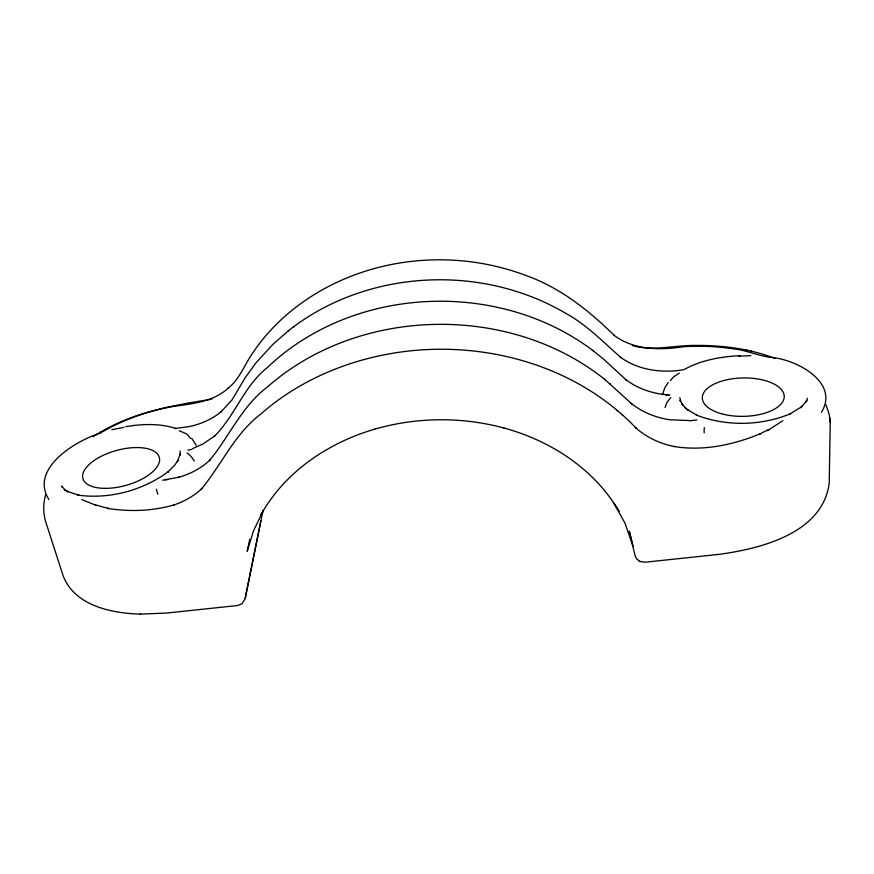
<?xml version="1.0" encoding="UTF-8"?>
<svg xmlns="http://www.w3.org/2000/svg" width="874" height="874" viewBox="0 0 874 874"><rect width="100%" height="100%" fill="white"/><g stroke="black" fill="none" stroke-linecap="round" stroke-linejoin="round"><path stroke-width="1.31" d="M704.291 427.583L704.193 429.396A8.674 1.311 -86.8 0 0 704.193 432.805M260.867 520.926L245.102 598.909L241.869 603.825L237.357 605.54L166.923 613.024L140.288 614.116M245.19 598.242L263.041 510.274M249.735 539.291L247.2 551.308L253.416 530.999L262.921 511.356L261.053 514.6C284.946 471.785 328.373 442.626 374.793 429.145L374.607 429.2C416.527 417.029 461.767 416.636 503.905 427.987L503.719 427.932C550.423 440.562 594.429 468.988 619.043 511.443L613.974 503.26L624.921 523.078L633.005 546.032L629.509 531.621M665.048 407.492L666.895 402.553L670.784 397.583M807.51 398.304L806.003 401.953L806.888 400.62L800.704 407.655L801.797 406.672L789.364 414.287L790.424 413.773C760.828 425.944 726.13 426.599 696.25 415.008L697.321 415.456L687.335 409.589L688.373 410.474L684.67 407.317L688.373 410.474M45.645 494.924C43.132 503.555 43.012 512.885 45.623 521.505L62.961 575.289C74.214 605.89 111.839 613.319 140.703 614.138M662.416 394.709L664.808 387.783L668.206 382.528M821.429 412.397C840.045 382.004 795.537 359.05 770.704 357.357C757.671 355.729 745.511 349.884 732.303 348.726C716.101 346.312 699.648 345.711 683.304 346.749C659.783 350.354 633.748 350.201 613.887 335.179L614.378 335.518C588.366 310.008 559.098 286.803 524.127 274.84C485.54 260.528 443.315 256.443 402.641 262.55C360.7 268.842 320.19 286.191 287.83 313.788C273.781 325.784 261.337 339.702 251.242 355.183C243.802 366.523 238.875 379.939 227.819 388.515L228.333 388.1C212.382 402.641 190.193 403.854 169.993 407.011C145.445 411.905 121.464 420.405 99.942 433.286L100.444 433.078C75.896 440.518 29.355 468.639 48.857 499.436M670.282 380.616L673.679 376.792L679.382 373.089M288.573 330.645L273.18 344.061L255.995 362.819L245.201 377.677L232.003 399.953L221.067 411.818L221.614 411.37C211.748 419.596 199.578 424.808 186.96 426.949L175.226 428.402L176.209 428.631C162.52 423.966 147.739 423.879 133.514 425.529M293.413 326.931C344.006 289.119 409.786 273.944 472.113 281.778C504.779 285.896 536.734 296.308 565.161 313.001C586.301 324.462 603.049 341.821 620.846 357.542L620.343 357.16C638.686 370.478 662.711 373.395 683.927 369.626C701.09 360.099 720.93 356.581 740.344 355.674M767.459 430.707L782.886 420.667M288.103 331.017L293.872 326.581M92.906 436.738L96.653 434.422M100.117 432.379C133.361 412.419 171.916 405.46 209.607 399.56L212.437 398.631M95.932 434.848L100.783 431.985M768.333 429.604L759.353 434.225L760.391 433.723C733.286 444.921 702.86 451.421 673.614 446.417L674.171 446.527C659.925 443.631 646.279 437.273 635.42 427.528L636.054 428.085C572.295 361.235 472.419 336.982 383.26 355.008C338.522 363.977 295.51 383.555 261.118 413.784C234.494 433.832 221.81 464.662 201.162 489.298L201.818 488.675C193.82 496.082 184.152 501.534 173.85 505.008L174.505 504.79C152.928 511.104 129.713 511.978 107.557 508.351L108.78 508.559L95.769 505.008M192.837 448.504L202.844 444.036L214.807 435.929L214.239 436.432C235.106 415.948 243.977 385.805 267.619 367.288C295.051 341.111 329.203 322.408 365.529 311.832C441.993 289.534 529.436 302.36 593.38 350.889M187.899 450.176L192.138 449.269M111.828 429.691L123.879 427.353M689.455 420.853L696.884 419.87M665.857 395.081L669.899 395.048M738.563 356.122L750.853 355.663M125.681 426.643L133.984 425.463M162.564 480.23L179.225 477.16L178.635 477.313C190.237 474.079 201.184 468.3 210 460.052L209.389 460.609C229.349 436.727 241.628 406.377 267.335 387.062C298.504 359.411 337.146 340.827 377.612 331.486C455.43 313.548 542.186 329.258 605.07 379.655M165.35 479.815L167.633 479.586M689.073 420.525L669.888 419.771C655.839 417.685 642.215 412.2 631.083 403.318L631.662 403.799L604.524 379.196M668.501 394.851C653.129 393.956 637.911 388.766 625.566 379.48L626.112 379.906L603.726 359.247L592.867 350.496M774.998 358.427C750.416 348.923 723.869 345.416 697.638 345.416C675.482 344.935 652.179 351.621 632.35 345.525M746.309 350.081L747.019 350.234M751.214 351.151L751.979 351.326M640.216 561.479L645.165 562.211L719.062 554.367C760.893 548.686 822.543 533.282 829.218 483.3L830.234 422.393L829.207 414.342L826.017 404.859M179.345 430.784L186.817 434.039L190.794 438.529M81.643 499.535L96.271 505.412M629.16 531.184L635.19 556.017L636.687 558.836L639.233 560.999M638.828 560.802L640.555 561.643M187.058 452.841L191.395 456.763L194.29 461.046M609.779 383.544L610.347 384.014M616.88 410.19L617.481 410.714M622.146 414.789L622.769 415.325M685.751 408.234L682.07 404.138L682.911 405.339L680.136 400.336L680.573 401.57L679.874 397.692M191.854 438.475L196.246 445.412M62.218 487.353L61.628 486.031L65.495 490.467L64.337 489.484L67.877 491.789L66.533 491.133L79.053 495.318L77.83 495.088C109.425 499.513 142.997 490.456 168.529 471.457L167.71 472.178L174.549 465.307L178.056 460.412L177.324 461.592L180.459 453.53L180.361 454.983L180.044 451.093M156.391 489.254L157.779 494.203M829.797 417.75L830.234 422.393M105.131 488.358A39.647 18.092 -15.5 0 0 159.429 457.9A39.647 18.092 -15.5 0 0 98.718 457.637A39.647 18.092 -15.5 0 0 105.131 488.358M721.159 413.664A40.991 19.217 -1.1 0 0 784.186 397.419A40.991 19.217 -1.1 0 0 724.404 380.376A40.991 19.217 -1.1 0 0 721.159 413.664"/></g></svg>
